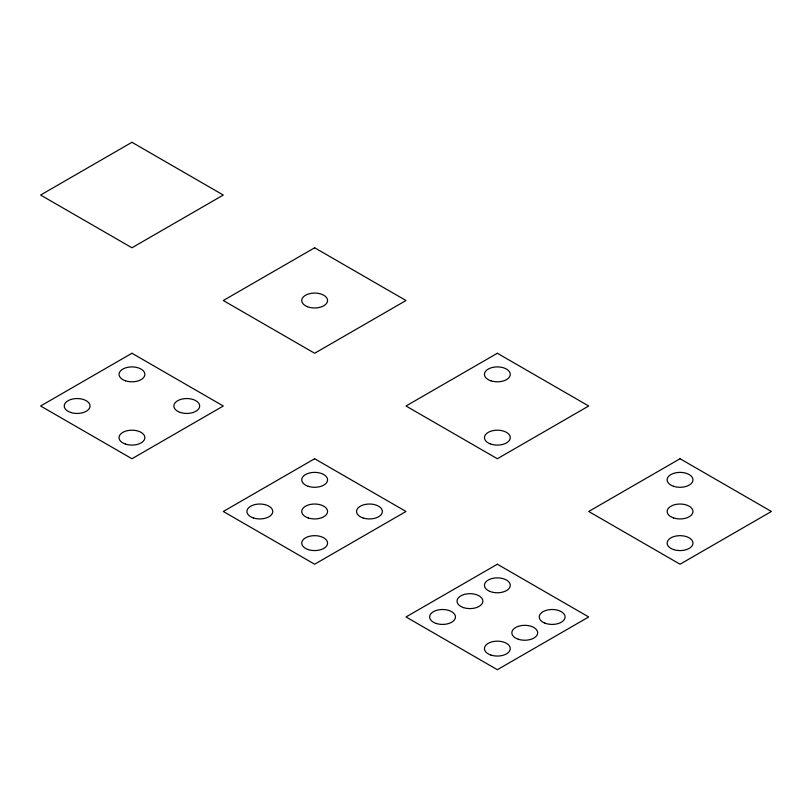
<?xml version="1.0" encoding="UTF-8"?>
<svg xmlns="http://www.w3.org/2000/svg" width="812" height="812" viewBox="0 0 812 812"><rect width="100%" height="100%" fill="white"/><g stroke="black" fill="none" stroke-linecap="round" stroke-linejoin="round"><path stroke-width="1.22" d="M131.95 142.293L40.6 195.042L131.95 247.782L223.3 195.042L131.95 142.293M131.95 353.261L40.6 406L131.95 458.739L223.3 406L131.95 353.261M314.65 247.782L223.3 300.521L314.65 353.261L406 300.521L314.65 247.782M314.65 458.739L223.3 511.479L314.65 564.218L406 511.479L314.65 458.739M497.35 353.261L406 406L497.35 458.739L588.7 406L497.35 353.261M497.35 564.218L406 616.958L497.35 669.707L588.7 616.958L497.35 564.218M680.05 458.739L588.7 511.479L680.05 564.218L771.4 511.479L680.05 458.739M518.3 639.247A12.921 7.46 0 0 0 537.676 632.781A12.921 7.46 0 0 0 518.3 626.326A12.921 7.46 0 0 0 518.3 639.247M463.49 607.599A12.921 7.46 0 0 0 482.866 601.144A12.921 7.46 0 0 0 463.49 594.678A12.921 7.46 0 0 0 463.49 607.599M490.895 655.061A12.921 7.46 0 0 0 510.271 648.605A12.921 7.46 0 0 0 490.895 642.15A12.921 7.46 0 0 0 490.895 655.061M490.113 591.491A12.921 7.46 0 0 0 510.24 585.848A12.921 7.46 0 0 0 491.707 578.611A12.921 7.46 0 0 0 490.113 591.491M436.085 623.423A12.921 7.46 0 0 0 455.461 616.958A12.921 7.46 0 0 0 436.085 610.502A12.921 7.46 0 0 0 436.085 623.423M544.923 623.139A12.921 7.46 0 0 0 565.05 617.496A12.921 7.46 0 0 0 546.517 610.248A12.921 7.46 0 0 0 544.923 623.139M180.305 412.455A12.921 7.46 0 0 0 199.681 406A12.921 7.46 0 0 0 180.305 399.545A12.921 7.46 0 0 0 180.305 412.455M70.685 412.455A12.921 7.46 0 0 0 90.061 406A12.921 7.46 0 0 0 70.685 399.545A12.921 7.46 0 0 0 70.685 412.455M125.495 380.818A12.921 7.46 0 0 0 144.871 374.352A12.921 7.46 0 0 0 125.495 367.897A12.921 7.46 0 0 0 125.495 380.818M125.495 444.103A12.921 7.46 0 0 0 144.871 437.648A12.921 7.46 0 0 0 125.495 431.182A12.921 7.46 0 0 0 125.495 444.103M308.195 517.944A12.921 7.46 0 0 0 327.571 511.479A12.921 7.46 0 0 0 308.195 505.023A12.921 7.46 0 0 0 308.195 517.944M363.005 517.944A12.921 7.46 0 0 0 382.381 511.479A12.921 7.46 0 0 0 363.005 505.023A12.921 7.46 0 0 0 363.005 517.944M253.385 517.944A12.921 7.46 0 0 0 272.761 511.479A12.921 7.46 0 0 0 253.385 505.023A12.921 7.46 0 0 0 253.385 517.944M308.195 486.297A12.921 7.46 0 0 0 327.571 479.841A12.921 7.46 0 0 0 308.195 473.376A12.921 7.46 0 0 0 308.195 486.297M308.195 549.582A12.921 7.46 0 0 0 327.571 543.126A12.921 7.46 0 0 0 308.195 536.661A12.921 7.46 0 0 0 308.195 549.582M673.595 549.582A12.921 7.46 0 0 0 692.971 543.126A12.921 7.46 0 0 0 673.595 536.661A12.921 7.46 0 0 0 673.595 549.582M673.595 486.297A12.921 7.46 0 0 0 692.971 479.841A12.921 7.46 0 0 0 673.595 473.376A12.921 7.46 0 0 0 673.595 486.297M490.113 443.819A12.921 7.46 0 0 0 510.24 438.175A12.921 7.46 0 0 0 491.707 430.939A12.921 7.46 0 0 0 490.113 443.819M490.895 380.818A12.921 7.46 0 0 0 510.271 374.352A12.921 7.46 0 0 0 490.895 367.897A12.921 7.46 0 0 0 490.895 380.818M673.595 517.944A12.921 7.46 0 0 0 692.971 511.479A12.921 7.46 0 0 0 673.595 505.023A12.921 7.46 0 0 0 673.595 517.944M307.413 306.692A12.921 7.46 0 0 0 327.54 301.049A12.921 7.46 0 0 0 309.007 293.812A12.921 7.46 0 0 0 307.413 306.692"/></g></svg>
